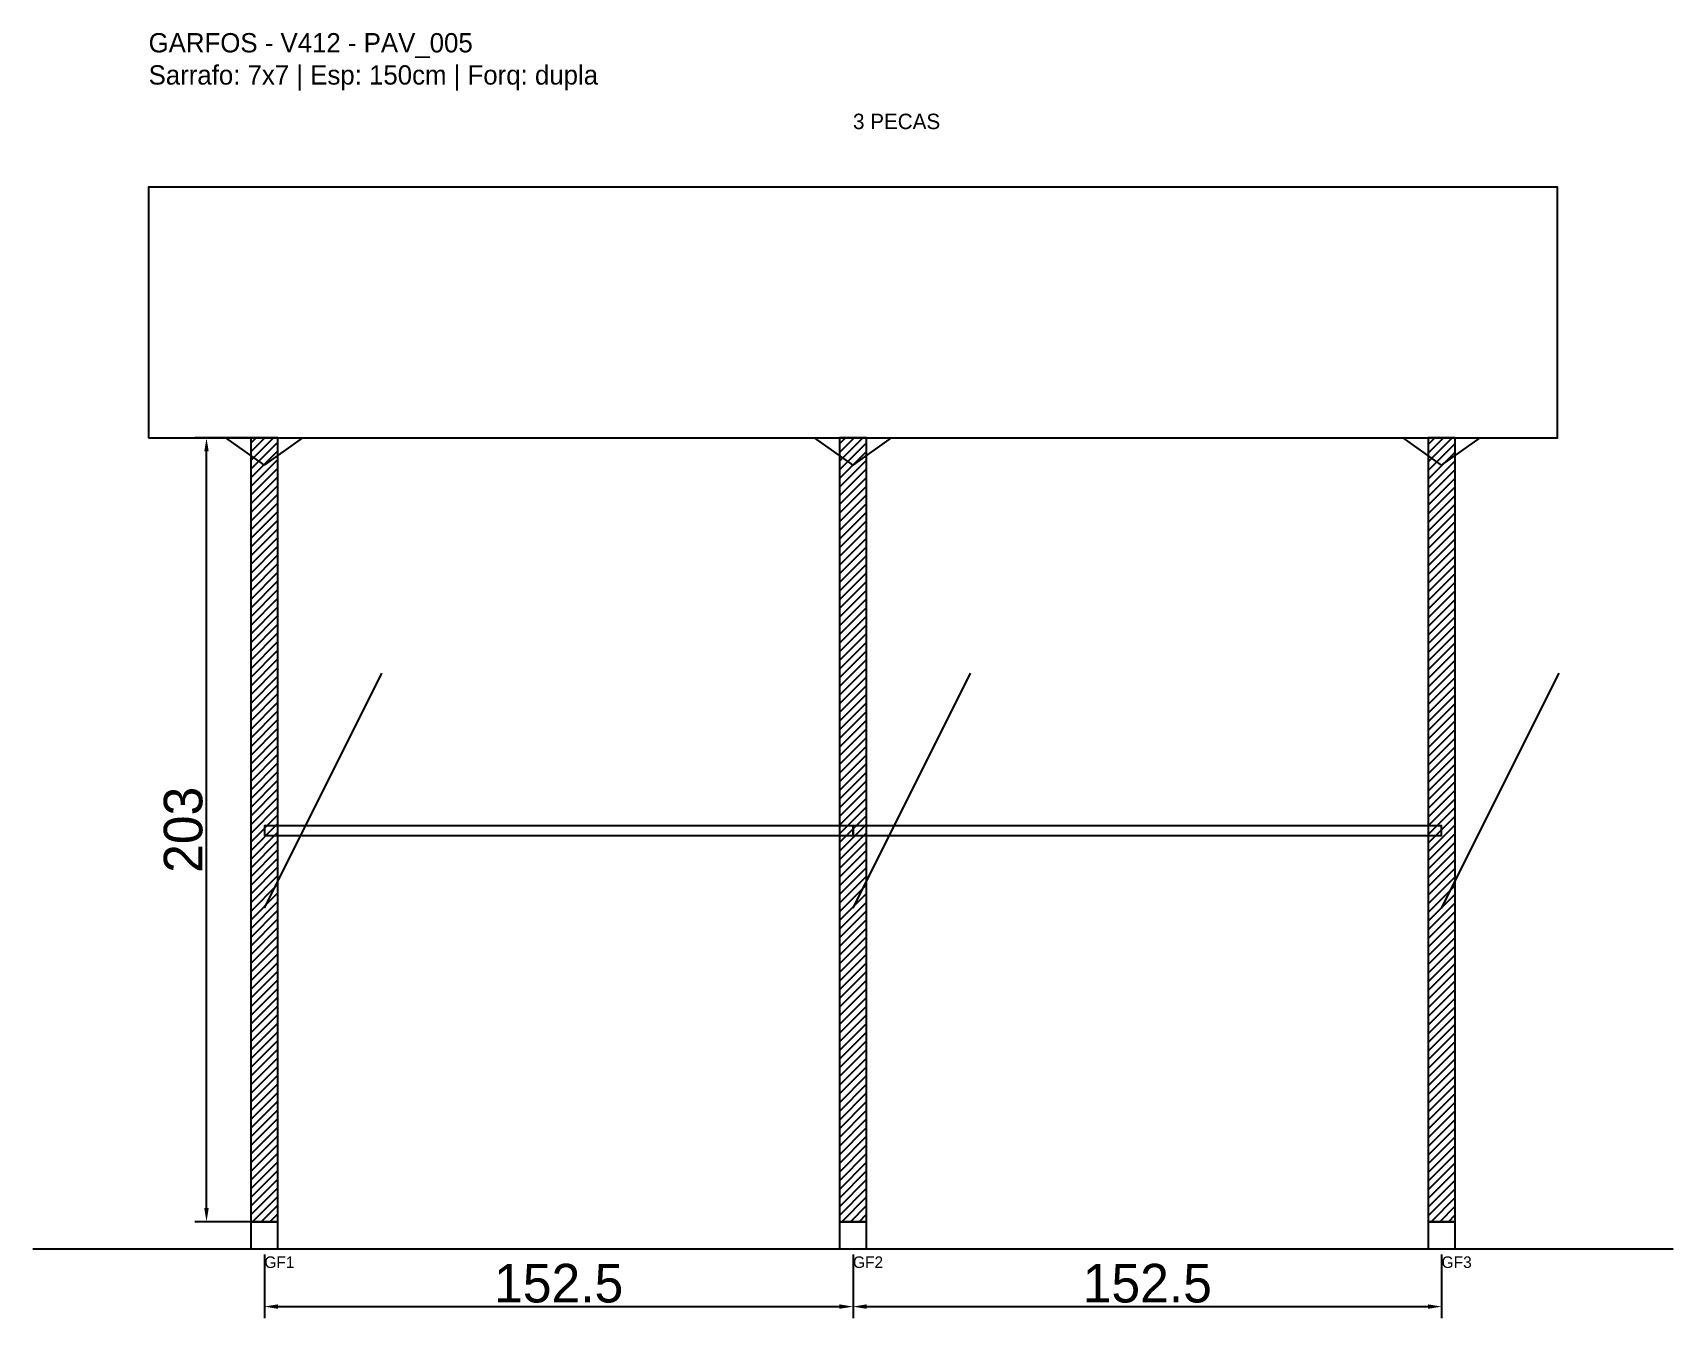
# Model space of a CAD drawing. Header units: metres. Extents: x -30 to 395, y -25 to 308.
import ezdxf

# ---------------------------------------------------------------- set-up
doc = ezdxf.new("R2010")
doc.units = ezdxf.units.M
for name, color, linetype in [('BARRA_ANCORAGEM', 1, 'Continuous'), ('COTA', 241, 'Continuous'), ('GARFOS OK', 3, 'Continuous'), ('NOME DA VIGA', 6, 'Continuous'), ('SARR_7x7', 40, 'Continuous'), ('TIRAS REESCORAMENTO', 252, 'Continuous'), ('VIGAS', 3, 'Continuous')]:
    doc.layers.add(name, color=color, linetype=linetype)
doc.dimstyles.new('EZ DXF', dxfattribs={"dimtxt": 10, "dimasz": 3.5, "dimexe": 3, "dimexo": 1.5, "dimgap": 1, "dimtad": 1, "dimdec": 1, "dimdsep": 46, "dimcen": 2.5, "dimazin": 3, "dimtfac": 1, "dimtmove": 0, "dimatfit": 3})

msp = doc.modelspace()

# ---------------------------------------------------------------- hatches: boundary and pattern name
at = {"layer": 'COTA'}
h = msp.add_hatch(dxfattribs=at)
h.set_pattern_fill('ANSI31', scale=0.5)
h.paths.add_polyline_path([(26.5, 0), (33.5, 0), (33.5, 203), (26.5, 203)])
h = msp.add_hatch(dxfattribs=at)
h.set_pattern_fill('ANSI31', scale=0.5)
h.paths.add_polyline_path([(179, 0), (186, 0), (186, 203), (179, 203)])
h = msp.add_hatch(dxfattribs=at)
h.set_pattern_fill('ANSI31', scale=0.5)
h.paths.add_polyline_path([(331.5, 0), (338.5, 0), (338.5, 203), (331.5, 203)])

# ---------------------------------------------------------------- linework, layer by layer
at = {"layer": 'BARRA_ANCORAGEM'}
for p, q in [((30, 81.2), (60.45, 142.1)), ((182.5, 81.2), (212.95, 142.1)), ((335, 81.2), (365.45, 142.1))]:
    msp.add_line(p, q, dxfattribs=at)
at = {"layer": 'GARFOS OK'}
for p, q in [((30, 196), (20, 203)), ((20, 203), (40, 203)), ((30, 196), (40, 203)), ((182.5, 196), (172.5, 203)), ((172.5, 203), (192.5, 203)), ((182.5, 196), (192.5, 203)), ((335, 196), (325, 203)), ((325, 203), (345, 203)), ((335, 196), (345, 203))]:
    msp.add_line(p, q, dxfattribs=at)
at = {"layer": 'GARFOS OK', "linetype": 'CONTINUOUS'}
msp.add_line((-30, -7), (395, -7), dxfattribs=at)
at = {"layer": 'GARFOS OK'}
for points in [[(26.5, 0), (33.5, 0), (33.5, 203), (26.5, 203), (26.5, 0)], [(179, 0), (186, 0), (186, 203), (179, 203), (179, 0)], [(331.5, 0), (338.5, 0), (338.5, 203), (331.5, 203), (331.5, 0)]]:
    msp.add_lwpolyline(points, dxfattribs=at)
at = {"layer": 'SARR_7x7'}
for points in [[(26.5, -7), (33.5, -7), (33.5, 0), (26.5, 0), (26.5, -7)], [(179, -7), (186, -7), (186, 0), (179, 0), (179, -7)], [(331.5, -7), (338.5, -7), (338.5, 0), (331.5, 0), (331.5, -7)]]:
    msp.add_lwpolyline(points, dxfattribs=at)
at = {"layer": 'TIRAS REESCORAMENTO'}
for points in [[(30, 100), (182.5, 100), (182.5, 102.5), (30, 102.5), (30, 100)], [(182.5, 100), (335, 100), (335, 102.5), (182.5, 102.5), (182.5, 100)]]:
    msp.add_lwpolyline(points, dxfattribs=at)
at = {"layer": 'VIGAS'}
msp.add_lwpolyline([(0, 203), (365, 203), (365, 268), (0, 268), (0, 203)], dxfattribs=at)

# ---------------------------------------------------------------- texts
at = {"layer": 'NOME DA VIGA'}
for s, height, p in [('3 PECAS', 4, (182.5, 283)), ('GF1', 3, (30, -12)), ('GF2', 3, (182.5, -12)), ('GF3', 3, (335, -12))]:
    msp.add_text(s, height=height, dxfattribs=at).set_placement(p)
at = {"layer": 'NOME DA VIGA', "insert": (0, 293), "char_height": 5, "attachment_point": 7}
msp.add_mtext('GARFOS - V412 - PAV_005\\PSarrafo: 7x7 | Esp: 150cm | Forq: dupla', dxfattribs=at)

# ---------------------------------------------------------------- dimensions: what is measured, and where the dimension line sits
at = {"layer": 'COTA'}
msp.add_linear_dim(base=(15, 0), p1=(30, 0), p2=(30, 203), angle=90, dimstyle='EZ DXF', dxfattribs=at).render()
for base, p1, p2 in [((30, -22), (30, -7), (182.5, -7)), ((182.5, -22), (182.5, -7), (335, -7))]:
    msp.add_linear_dim(base=base, p1=p1, p2=p2, dimstyle='EZ DXF', dxfattribs=at).render()

doc.saveas('drawing.dxf')
